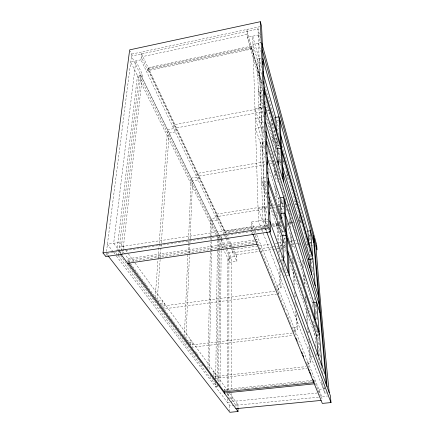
<?xml version="1.0" encoding="UTF-8"?>
<svg xmlns="http://www.w3.org/2000/svg" width="434" height="434" viewBox="0 0 434 434"><rect width="100%" height="100%" fill="white"/><g stroke="black" fill="none" stroke-linecap="round" stroke-linejoin="round"><path stroke-width="0.33" stroke-dasharray="2.17 1.63" d="M228.843 393.649L228.837 398.39L233.015 397.973L233.025 401.385L317.113 393.025M228.843 390.264L228.924 252.756L232.553 252.23L232.543 249.669L270.583 244.098M227.655 398.667L227.649 402.73L231.17 402.378M227.66 395.282L227.666 393.247M227.666 390.54L227.888 258.507L231.463 257.991L231.734 390.123M224.28 390.676L224.286 389.493L312.003 380.428M225.024 233.78L225.034 231.181L268.288 224.579M219.962 385.75L221.139 250.483M221.145 249.805L221.232 240.338M221.237 239.66L221.259 236.953L217.515 237.523L217.477 240.224M217.081 385.376L217.065 386.727L118.406 255.734M217.136 380.645L218.606 250.852M218.617 250.174L218.763 237.333L217.868 235.51M218.557 381.844L219.973 240.523M219.984 239.85L220.011 237.143L218.834 234.734M215.676 382.826L215.622 386.878L218.514 386.575L209.204 374.13M215.725 378.768L217.342 251.036M217.353 250.364L217.472 240.897M213.859 376.56L213.929 371.688L211.239 371.981M215.172 377.721L215.226 373.473L211.879 373.837M209.291 369.405L211.494 251.942M211.504 251.27L211.754 237.767M211.77 237.089L212.074 220.89L217.25 220.081L217.298 216.533L267.339 208.651M207.951 368.282L210.295 251.096M210.306 250.418L210.468 242.286M210.523 239.579L210.946 218.579L216.143 217.759L216.197 214.206L267.393 206.101M292.283 333.046L190.629 345.09L190.824 339.86L186.832 340.337M185.969 338.78L189.501 253.744M189.528 253.071L189.918 243.62M189.946 242.948L190.087 239.568M190.114 238.895L192.522 180.853L198.121 179.898L198.251 176.209L264.979 164.784M184.352 336.594L187.917 253.966M187.944 253.293L188.351 243.81M188.383 243.132L188.53 239.747M188.557 239.069L191.188 178.114L196.814 177.153L196.949 173.454L265.51 161.649M157.276 299.514L161.274 243.577M161.323 242.899L169.179 133.048L175.282 131.909L175.526 128.079L262.885 111.69M155.209 297.458L158.101 258.235M158.15 257.563L159.148 244.038M159.197 243.36L167.567 129.75L173.703 128.6L173.958 124.759L263.156 107.925M127.894 261.257L128.16 258.724L124.997 254.422M147.826 70.623L148.135 67.682L251.34 46.156L251.427 49.113L147.826 70.623L141.305 56.843L247.13 34.357L251.427 49.113M122.562 254.449L142.493 74.626L135.837 60.906L113.692 243.268L119.29 250.809M120.522 254.753L120.902 251.389M120.977 250.716L140.822 74.973L218.541 234.132M118.482 255.062L139.151 75.315L217.57 234.903M225.62 237.669L140.963 59.821L141.869 51.928M116.448 255.366L116.844 252.002M116.92 251.329L137.486 75.662L142.493 74.626M105.842 256.57L106.238 253.456L269.704 228.723M106.493 251.481L131.73 54.098L130.26 51.071M131.73 54.098L259.744 26.702M140.963 59.821L130.721 61.986L218.107 238.722M262.586 89.99L247.201 37.346L261.301 34.362M261.642 42.461L252.957 44.273L261.984 75.804M260.818 58.297L257.183 59.04L259.483 122.996L263.422 122.269M257.666 72.505L259.516 72.136M257.78 75.684L259.635 75.31M262 87.359L258.225 88.097L263.08 104.334M262.771 90.538L258.344 91.4L263.015 106.959M258.81 104.317L260.736 103.948M258.935 107.757L260.867 107.388M264.49 106.84L254.953 108.641L264.745 139.688M265.814 107.42L268.478 106.916M266.856 110.941L269.503 110.448M268.662 110.789L270.496 110.442M264.908 116.6L255.257 118.395L264.745 148.005M275.633 117.419L273.984 117.722L274.055 119.062M276.632 120.934L278.606 120.576M264.149 126.809L255.566 128.377L265.185 157.905M264.507 141.788L260.183 142.558L263.037 221.866L267.767 221.139M278.916 145.303L277.207 145.607L276.051 141.701M275.666 149.095L276.811 148.895M278.552 154.857L278.406 152.242L280.114 151.943M268.841 161.079L271.5 160.618M278.823 159.359L280.152 159.132M270.317 163.873L274.321 163.189M279.659 162.273L282.328 161.817M282.995 161.703L284.33 161.475M265.982 177.652L261.474 178.407L266.959 194.237M267.458 141.918L279.078 179.199L281.449 178.808M266.151 181.748L261.621 182.502L266.97 197.817M279.512 197.996L278.303 198.192L278.807 207.533M281.33 203.823L281.178 201.202L282.984 200.915M270.051 205.678L272.047 205.363M272.709 205.255L275.368 204.837M278.031 204.414L283.348 203.573M293.986 201.886L295.983 201.571M267.474 207.164L258.062 208.651L266.606 231.355M270.002 208.228L275.34 207.387M278.01 206.964L283.348 206.123M294.691 204.338L296.693 204.023M251.747 229.402L251.568 222.002L267.984 219.474M271.619 224.069L276.941 223.255M277.608 223.157L280.934 222.647M288.919 221.427L290.248 221.226M268.326 225.447L225.034 232.044L148.032 68.659L251.367 47.143L261.952 83.61M272.324 224.839L276.984 224.128M277.651 224.025L280.982 223.521M288.973 222.3L290.975 221.996M299.634 220.678L300.963 220.472M267.697 226.418L225.029 232.912L147.929 69.641L251.394 48.125L262.098 84.95M272.362 225.707L277.695 224.899M278.362 224.796L281.699 224.291M287.031 223.477L295.033 222.262M299.699 221.552L301.033 221.351M263.731 227.899L265.065 227.698M273.073 226.483L281.747 225.165M287.086 224.356L291.089 223.743M299.764 222.43L301.098 222.224M117.386 255.886L119.936 255.507M269.72 196.022L282.013 231.946L283.901 231.664M306.496 231.289L307.825 231.094M128.16 258.724L254.237 239.997M254.91 239.899L256.917 239.601L257.009 242.704M282.23 235.819L280.337 236.096L281.096 250.223M127.84 261.767L255.669 242.899M283.505 242.259L283.321 238.982L285.203 238.705M310.522 235.716L309.236 235.906L309.941 244.261M275.254 243.409L277.923 243.018M278.595 242.921L282.599 242.335M283.266 242.237L285.268 241.944M289.939 241.261L297.279 240.181M304.619 239.107L306.621 238.814M272.525 246.946L235.022 252.404L235.033 254.932L260.319 251.27M273.192 246.848L279.219 245.969M279.892 245.872L283.239 245.384M283.907 245.286L285.919 244.993M291.274 244.217L295.294 243.631M295.961 243.534L299.314 243.045M306.008 242.069L308.015 241.776M309.827 242.926L313.066 242.454M260.986 251.172L273.626 249.344M274.293 249.246L276.29 248.959M276.957 248.861L285.605 247.608M291.594 246.745L294.257 246.355M306.23 244.624L307.565 244.429M220.873 239.058L229.781 257.297L236.845 256.277L236.883 261.322L229.781 262.337L223.147 248.91M310.429 245.66L312.903 245.302M310.478 256.342L311.569 256.19M285.605 272.644L287.574 272.373M284.107 276.008L285.409 275.834M286.711 275.655L288.67 275.389M158.253 301.071L162.267 300.534L161.893 306.16L275.237 291.214M278.438 293.861L278.161 288.143L281.113 287.753L279.952 284.802L276.979 285.198L277.25 290.948L281.715 301.901M160.26 303.789L164.247 303.257L163.889 308.862L276.431 294.127M313.766 302.498L312.334 302.682L312.876 309.355M316.245 304.918L315.062 305.069L314.65 303.784M315.144 311.308L315.746 313.158L316.939 313.012M295.245 335.124L294.914 329.813L297.561 329.493L296.639 327.155L293.975 327.475L294.306 332.807L291.784 326.628M189.105 342.437L192.408 342.046L192.224 347.249L293.227 335.363M316.207 331.874L317.384 331.739M310.706 356.374L312.551 356.168M308.758 368.298L308.395 363.35L310.798 363.09L310.044 361.186L307.63 361.446L307.994 366.415M214.532 376.484L305.975 366.632M215.166 378.323L306.74 368.515M224.948 390.605L312.768 381.557M323.086 385.007L321.811 385.137L321.361 379.848M325.158 388.712L318.849 389.347L319.131 392.824M261.843 229.76L324.876 393.09L326.748 392.906M116.372 256.038L229.825 405.595L237.968 404.797L237.989 407.483M256.852 235.141L321.751 396.567L327.719 395.982M227.465 393.817L235.895 405.291L318.789 397.159M106.238 253.456L107.486 255.062M113.117 251.747L107.415 244.233L119.99 242.297L125.518 249.919M113.524 252.284L115.965 255.501M120.446 255.425L166.949 317.623M167.35 318.16L168.555 319.766M168.956 320.303L170.155 321.909M170.557 322.446L183.777 340.12M184.173 340.657L185.15 341.965M185.801 342.833L203.861 366.98M119.686 251.351L122.09 254.584M118.927 251.536L120.12 253.141M129.994 262.944L127.997 260.243L256.966 241.147L272.178 278.498M130.39 263.487L144.348 282.393M144.75 282.935L145.943 284.552M146.345 285.095L184.244 336.437M184.645 336.979L185.839 338.601M186.24 339.144L187.439 340.766M187.835 341.303L189.034 342.925M189.43 343.468L190.629 345.09M195.43 351.594L196.629 353.222M197.031 353.764L198.235 355.392M124.601 253.885L119.458 246.892L251.682 226.694L256.917 239.601M224.286 389.493L225.078 390.573M125.914 250.461L127.894 253.185M128.285 253.727L134.611 262.434M135.007 262.977L227.481 390.35M229.456 393.074L237.968 404.797M218.405 239.318L222.848 248.313M218.497 234.197L131.48 56.051L257.997 29.056L260.481 38.208M218.796 234.805L220.575 238.45M221.259 236.953L221.85 238.168M222.143 238.776L226.57 247.895M226.863 248.503L231.463 257.991M225.913 238.277L230.242 247.375M230.53 247.982L236.883 261.322M225.892 235.613L226.76 237.447M227.047 238.054L231.387 247.223M231.675 247.836L235.033 254.932M141.647 53.887L225.892 232.998M226.179 233.606L227.888 237.246M228.175 237.848L232.45 246.946M232.738 247.554L236.845 256.277M252.545 233.264L251.791 231.43L251.85 233.98M314.015 380.217L320.813 396.958M272.433 279.122L275.981 287.834M276.236 288.458L276.995 290.324M282.718 304.37L285.491 311.173M286.5 313.646L289.521 321.062M289.771 321.681L290.525 323.536M297.285 340.131L299.069 344.509M306.464 362.661L307.739 365.786M311.308 374.547L312.068 376.419M251.568 222.002L254.839 230.139M255.089 230.763L256.602 234.517M261.604 229.13L258.442 220.944L252.702 36.185L261.556 67.704M266.422 231.224L265.706 229.326L257.921 27.092M267.36 227.226L265.239 221.524L263.731 182.15L266.373 189.815M267.594 227.861L268.771 231.024M265.342 219.881L267.93 226.868M264.87 207.571L267.382 214.526M270.089 206.747L281.444 239.259L281.552 241.223M283.662 245.622L286.331 253.261M289.223 261.534L315.003 335.357M270.474 204.371L271.793 208.168M272.666 210.702L275.08 217.667M277.06 223.364L278.812 228.43M279.691 230.964L281.01 234.772M283.228 241.163L285.892 248.845M289.44 259.087L290.775 262.928M283.321 238.982L285.957 246.626M266.427 186.398L263.574 178.054L262.201 142.195L264.669 149.882M285.952 243.458L283.104 235.125L282.767 229.201M288.583 251.145L307.435 306.247M307.657 306.887L308.536 309.453M308.753 310.093L309.409 312.013M310.288 314.574L311.162 317.14M312.48 320.986L313.359 323.547M313.576 324.187L314.455 326.753M314.672 327.393L315.99 331.234M268.516 168.137L279.377 201.49M281.476 207.935L283.364 213.734M283.576 214.38L284.205 216.311M286.934 224.693L312.936 304.532M281.178 201.202L283.668 208.944M281.037 198.859L283.717 207.224M268.19 150.603L268.592 151.889M268.798 152.529L270.615 158.307M271.429 160.878L271.83 162.159M272.644 164.73L274.06 169.222M274.261 169.868L276.084 175.645M276.892 178.211L277.299 179.497M277.651 180.615L278.357 182.85M286.668 209.21L287.075 210.49M261.778 127.243L264.208 135.007M264.257 131.632L261.452 122.638L260.237 91.032L263.129 100.764M280.527 183.848L286.136 201.864M286.939 204.441L287.742 207.013M288.545 209.584L292.153 221.166M292.353 221.812L295.364 231.463M295.565 232.109L296.964 236.611M297.767 239.183L298.169 240.474M298.972 243.045L300.176 246.908M261.393 117.251L263.584 124.357M261.013 107.496L263.682 116.269M266.378 115.379L276.529 149.356M278.845 157.108L280.966 164.22M266.324 117.977L276.702 152.54M278.84 159.669L280.982 166.797M262.608 96.18L260.112 87.728L259 58.666M266.449 109.189L267.604 113.09M270.1 121.542L271.445 126.093M272.785 130.645L273.556 133.249M278.416 149.708L280.516 156.82M278.406 152.242L281.102 161.323M265.814 101.041L279.355 147.381M283.147 160.352L283.717 162.294L283.597 160.428M283.885 162.875L306.453 240.105M306.833 241.402L309.621 250.939M247.06 31.389L262.06 83.165M264.751 85.482L274.988 121.238M277.228 129.055L279.279 136.216M282.073 145.987L306.122 229.987M276.642 120.755L278.845 128.757M308.683 233.953L310.337 239.796M258.534 43.107L260.856 51.483M258.225 35.013L260.367 42.847M310.749 242.194L310.869 243.539M312.361 261.04L312.475 262.386M312.876 267.094L313.044 269.113M313.391 273.154L313.565 275.172M316.088 304.782L316.261 306.8M316.663 311.509L316.836 313.532M317.178 317.569L317.352 319.587M318.844 337.082L319.017 339.106M319.359 343.142L319.532 345.16M319.82 348.524L320.048 351.22M320.39 355.256L320.623 357.947M321.366 366.697L321.54 368.716M322.744 382.848L323.259 388.902M310.787 254.297L312.366 273.029M314.449 297.773L315.686 312.485M315.746 313.158L316.37 320.574M317.221 330.692L317.504 334.066M317.563 334.739L319.326 355.647M319.891 362.39L320.232 366.437M321.751 396.567L322.012 399.681M309.431 250.423L309.876 255.756M315.654 325.202L316.153 331.207M318.366 357.849L318.697 361.853M307.478 243.284L307.912 248.617M313.863 321.372L314.297 326.71M314.84 333.372L315.93 346.685M316.473 353.352L316.695 356.016M299.715 216.729L300.122 222.127M303.138 261.919L303.594 267.99M304.104 274.733L305.026 286.874M305.791 296.992L306.198 302.389M306.811 310.478L307.836 323.97M308.346 330.713L308.547 333.415M309.111 340.831L309.263 342.855M309.67 348.252L310.798 363.09M299.107 215.622L299.514 221.014M302.449 260.102L302.856 265.494M303.512 274.25L304.223 283.684M305.135 295.814L305.536 301.207M306.046 307.945L307.109 322.099M307.511 327.491L307.918 332.878M308.373 338.943L308.476 340.294M308.932 346.359L310.044 361.186M296.113 203.367L296.2 204.566M287.362 173.6L287.845 181.021M289.348 203.969L289.435 205.32M289.923 212.741L290.01 214.092M290.541 222.192L290.981 228.94M291.469 236.362L292.174 247.158M292.879 257.959L293.319 264.707M293.764 271.456L294.865 288.328M295.31 295.077L295.527 298.451M295.972 305.2L296.059 306.55M296.547 313.972L297.561 329.493M286.559 171.354L287.037 178.775M289.001 209.123L289.223 212.497M289.614 218.568L290.048 225.311M290.574 233.405L291.36 245.546M292.055 256.337L292.494 263.08M292.841 268.478L293.889 284.661M294.366 292.082L294.675 296.802M295.022 302.2L295.239 305.569M295.592 310.966L296.639 327.155M276.67 121.591L276.93 126.164M277.695 139.737L278.151 147.728M278.85 160.092L279.073 164.014M279.523 171.945L279.599 173.274M280.049 181.233L280.125 182.562M281.552 207.756L281.812 212.345M282.073 216.929L282.143 218.166M283.727 246.186L284.064 252.083M284.286 256.055L284.476 259.38M284.775 264.642L285.111 270.566M276.794 138.224L277.131 144.262M278.449 167.887L278.557 169.884M279.002 177.869L279.078 179.199M281.677 225.859L282.013 231.946M283.69 262.06L283.993 267.442M275.704 134.296L276.165 142.699M277.364 164.665L277.472 166.683M277.917 174.766L277.988 176.117M279.556 204.767L279.881 210.664M280.44 220.922L280.874 228.821M281.693 243.843L282.089 251.047M282.523 258.989L282.843 264.914M283.131 270.176L283.348 274.125M274.668 130.471L275.102 138.527M275.498 145.905L275.883 153.148M276.322 161.258L276.393 162.609M276.827 170.714L276.935 172.737M279.344 217.548L279.773 225.555M281.384 255.604L281.747 262.331M282.035 267.713L282.219 271.076M272.612 123.327L273.035 131.448M273.349 137.54L273.767 145.656M274.19 153.777L274.293 155.806M274.711 163.927L274.782 165.278M275.205 173.399L275.623 181.52M275.937 187.607L276.599 200.465M277.163 211.293L277.581 219.409M277.966 226.852L278.878 244.445M279.154 249.859L279.436 255.273M279.713 260.688L279.854 263.389M280.207 270.16L281.113 287.753M271.554 119.122L271.966 127.233M272.378 135.348L272.753 142.791M273.165 150.902L273.236 152.258M273.648 160.374L273.751 162.403M274.158 170.513L274.538 177.956M274.879 184.716L275.498 196.89M276.078 208.385L276.458 215.823M276.832 223.26L277.657 239.492M278.031 246.93L278.34 253.017M278.617 258.431L278.753 261.132M279.095 267.897L279.952 284.802M269.595 112.379L269.693 114.31M247.017 29.425L247.201 37.346M235.895 405.291L235.901 406.419M231.74 393.513L231.756 402.323M229.781 257.297L229.781 262.337M229.825 405.595L229.825 410.96M324.876 393.085A453.964 23.881 83 0 1 324.274 387.095M322.967 373.793A453.964 23.881 83 0 1 322.576 369.752"/><path stroke-width="0.65" d="M128.648 262.858L224.275 391.853L224.269 393.041L314.292 383.835M103.004 252.957L129.668 49.861L260.346 21.7L261.572 26.311L270.512 231.816L105.842 256.57L103.004 252.957L269.026 227.785L270.512 231.816M276.42 131.513L275.633 117.419L278.943 116.806L280.63 144.999M278.259 164.562L277.38 148.797L280.82 148.195L282.637 178.607M267.143 157.564L280.12 197.899L283.755 197.318L285.789 231.382M280.999 213.685L284.699 213.11M280.505 134.627L307.825 231.094L310.484 230.698L312.664 256.038L264.078 87.635M268.798 196.846L282.23 235.819L286.022 235.255L288.23 272.281M127.677 263.292L257.053 244.261M315.22 285.784L312.909 258.881L308.802 259.461L282.729 172.629M285.333 214.108L313.766 302.498L316.63 302.135L322.136 366.188M287.492 251.085L316.484 335.184L319.44 334.836L267.962 181.45M224.275 391.853L314.2 382.625M235.912 408.682L321.095 400.419M237.995 408.155L238.022 411.513L229.825 412.3L107.903 255.593M269.574 231.317L330.372 395.721L330.996 402.578L322.321 403.408L252.794 233.877M120.918 254.21L238.022 411.513M295.993 338.075L296.758 339.958M301.635 351.882L302.4 353.764M302.916 355.017L303.686 356.9M308.558 368.819L309.328 370.701M309.838 371.96L310.608 373.842M312.919 379.49L313.69 381.372M266.66 231.854L330.996 402.578M269.66 220.846L325.467 375.415M268 177.994L319.158 331.527M266.243 141.479L319.923 312.643M265.776 131.459L319.207 304.549M278.075 161.253L278.422 162.392M265.396 121.905L318.502 296.579M264.859 106.607L277.38 148.797M282.257 165.213L310.169 259.266L311.455 274.727M264.035 90.294L312.909 258.881M263.205 73.52L275.633 117.419M262.82 58.574L313.711 242.362M262.337 50.024L317.075 249.876L316.608 244.771L261.903 43.438M313.869 238.185L327.09 386.851M313.093 235.337L326.287 384.681M307.825 231.094L308.932 244.423M313.766 302.498L315.209 319.858M316.484 335.184L318.198 355.853M308.71 258.322L309.458 267.523M279.919 120.332L281.628 148.461M281.818 151.645L283.662 181.976M284.791 200.627L286.852 234.572M287.086 238.423L289.321 275.297M280.12 197.899L281.259 218.421M282.23 235.819L283.657 261.382M262.782 61.302L262.928 64.682M263.221 71.442L263.335 74.149M263.66 81.581L263.774 84.283M264.089 91.639L264.208 94.33M264.528 101.73L264.642 104.42M264.962 111.82L265.076 114.511M266.27 142.151L266.357 144.186M266.709 152.307L266.796 154.336M267.116 161.784L267.23 164.491M267.556 171.935L267.642 173.969M267.99 182.117L268.076 184.119M268.424 192.132L268.51 194.139M268.858 202.152L268.944 204.154M269.286 212.166L269.373 214.168M260.346 21.7L269.026 227.785M329.238 392.656A454.458 22.313 82.9 0 1 315.963 245.818"/></g></svg>
